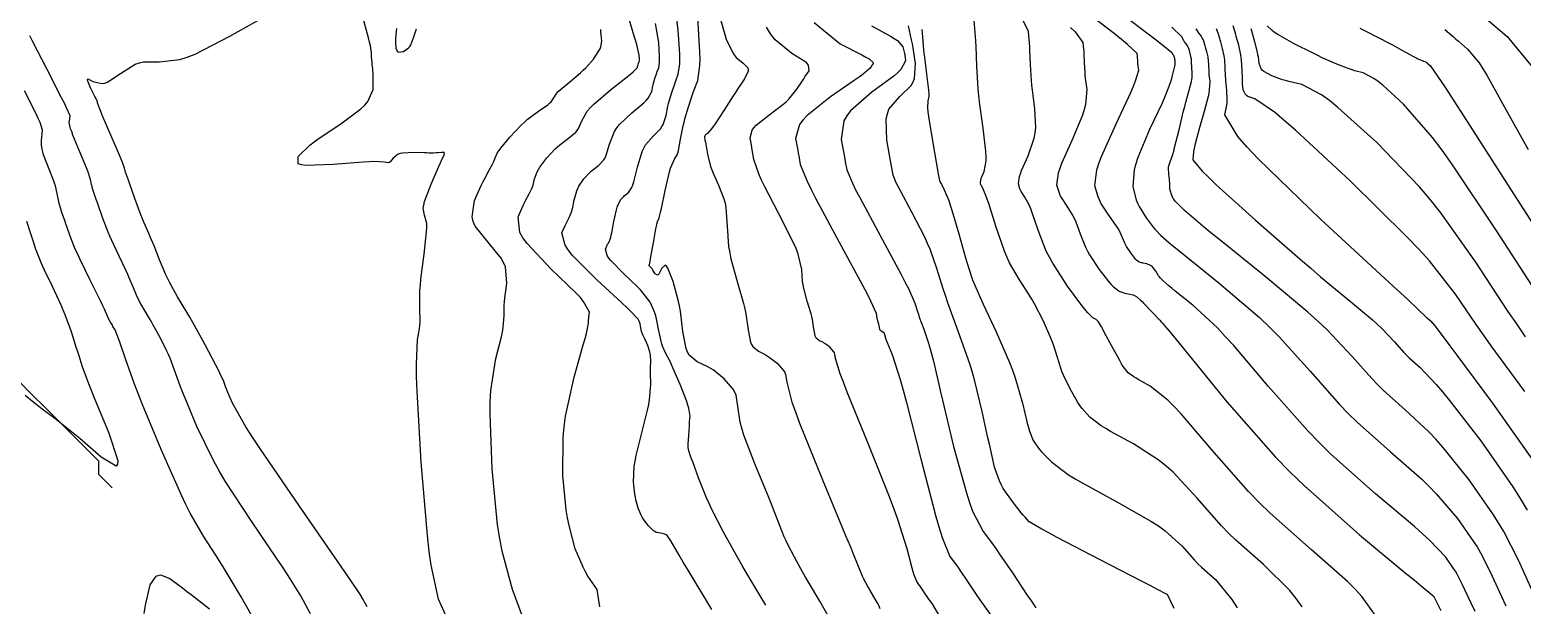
# Model space of a CAD drawing. Header units: metres. Extents: x 837117 to 838479, y 1189012 to 1191015.
# Drawn here: x 837574.9 to 837686.6, y 1190539.2 to 1190582.2 of the extents above; entities that cross this region are included whole.
import ezdxf

# ---------------------------------------------------------------- set-up
doc = ezdxf.new("R2010")
doc.units = ezdxf.units.M
doc.header["$LTSCALE"] = 0.3
for name, color, linetype in [('COTAS 10', 1, 'Continuous'), ('COTAS INT', 252, 'Continuous'), ('DRENAJE', 5, 'Continuous')]:
    doc.layers.add(name, color=color, linetype=linetype)

msp = doc.modelspace()

# ---------------------------------------------------------------- linework, layer by layer
at = {"layer": 'COTAS 10'}
for points in [[(837655.35, 1190584.38), (837658.47, 1190582), (837659.07, 1190581.54), (837659.55, 1190581.17), (837660.34, 1190580.52), (837660.38, 1190580.44), (837660.39, 1190580.42), (837660.4, 1190580.41), (837660.44, 1190580.36), (837660.47, 1190580.32), (837660.47, 1190580.31), (837660.48, 1190580.3), (837660.5, 1190580.25), (837660.51, 1190580.21), (837660.52, 1190580.19), (837660.52, 1190580.17), (837660.54, 1190580.11), (837660.56, 1190580.04), (837660.56, 1190580.02), (837660.56, 1190580), (837660.57, 1190579.92), (837660.57, 1190579.84), (837660.57, 1190579.81), (837660.57, 1190579.79), (837660.58, 1190579.7), (837660.58, 1190579.58), (837660.57, 1190579.54), (837660.56, 1190579.49), (837660.51, 1190579.29), (837660.43, 1190579.01), (837660.41, 1190578.91), (837660.38, 1190578.81), (837660.28, 1190578.37), (837659.96, 1190577.52), (837659.8, 1190577.16), (837659.62, 1190576.74), (837658.68, 1190574.76), (837657.8, 1190572.68), (837657.65, 1190572.19), (837657.53, 1190571.75), (837657.44, 1190570.48), (837657.69, 1190569.51), (837657.79, 1190569.25), (837657.91, 1190569.01), (837658.43, 1190568.16), (837658.96, 1190567.47), (837659.08, 1190567.32), (837659.19, 1190567.19), (837659.49, 1190566.86), (837660.31, 1190566.18), (837660.74, 1190565.83), (837661.26, 1190565.41), (837663.9, 1190563.29), (837666.9, 1190560.71), (837667.65, 1190560), (837668.37, 1190559.28), (837670.7, 1190556.7), (837672.9, 1190554.2), (837673.54, 1190553.54), (837674.2, 1190552.89), (837676.7, 1190550.68), (837679.04, 1190548.62), (837679.6, 1190548.08), (837680.12, 1190547.54), (837681.71, 1190545.69), (837682.9, 1190544), (837683.18, 1190543.56), (837683.43, 1190543.13), (837684.16, 1190541.71), (837685.01, 1190539.85), (837685.34, 1190539.16)], [(837602.36, 1190582.32), (837602.29, 1190581.6), (837602.29, 1190581.43), (837602.28, 1190581.28), (837602.3, 1190580.85), (837602.41, 1190580.61), (837602.47, 1190580.57), (837602.54, 1190580.55), (837602.88, 1190580.6), (837603.26, 1190580.86), (837603.35, 1190580.97), (837603.43, 1190581.1), (837603.66, 1190581.7), (837603.85, 1190582.28)], [(837611.79, 1190538.37), (837611.03, 1190540.38), (837610.26, 1190543.25), (837610.08, 1190544.19), (837609.92, 1190545.21), (837609.5, 1190549.41), (837609.35, 1190553.49), (837609.37, 1190554.42), (837609.42, 1190555.27), (837609.79, 1190557.66), (837610.21, 1190559.26), (837610.29, 1190559.63), (837610.34, 1190559.96), (837610.41, 1190560.86), (837610.42, 1190561.64), (837610.43, 1190561.89), (837610.46, 1190562.16), (837610.6, 1190563.28), (837610.5, 1190564.49), (837610.37, 1190564.83), (837610.19, 1190565.16), (837609.18, 1190566.36), (837608.23, 1190567.55), (837608.1, 1190567.89), (837608.02, 1190568.23), (837608.2, 1190569.47), (837608.69, 1190570.57), (837608.81, 1190570.83), (837608.93, 1190571.06), (837609.28, 1190571.72), (837609.54, 1190572.17), (837609.59, 1190572.28), (837609.63, 1190572.38), (837609.73, 1190572.66), (837609.92, 1190573.04), (837610.03, 1190573.2), (837610.16, 1190573.37), (837610.83, 1190574.2), (837611.67, 1190575.09), (837611.9, 1190575.3), (837612.13, 1190575.51), (837612.98, 1190576.13), (837613.67, 1190576.62), (837613.81, 1190576.73), (837613.92, 1190576.84), (837614.13, 1190577.14), (837614.34, 1190577.48), (837614.46, 1190577.6), (837614.6, 1190577.73), (837615.32, 1190578.33), (837616.12, 1190579), (837616.32, 1190579.19), (837616.51, 1190579.37), (837617.1, 1190580.03), (837617.5, 1190580.64), (837617.58, 1190580.79), (837617.64, 1190580.94), (837617.71, 1190581.38), (837617.66, 1190581.88), (837617.65, 1190582.05), (837617.63, 1190582.24)], [(837626.62, 1190582.92), (837627.02, 1190581.53), (837627.49, 1190580.55), (837627.62, 1190580.34), (837627.76, 1190580.16), (837628.28, 1190579.72), (837628.63, 1190579.38), (837628.66, 1190579.26), (837628.65, 1190579.13), (837628.39, 1190578.55), (837627.87, 1190577.79), (837627.71, 1190577.54), (837627.53, 1190577.28), (837626.83, 1190576.18), (837626.18, 1190575.19), (837626.04, 1190574.99), (837625.92, 1190574.82), (837625.61, 1190574.48), (837625.46, 1190574.36), (837625.44, 1190574.33), (837625.41, 1190574.3), (837625.39, 1190574.21), (837625.43, 1190573.96), (837625.46, 1190573.83), (837625.62, 1190572.92), (837625.85, 1190572), (837625.93, 1190571.75), (837626.03, 1190571.5), (837626.45, 1190570.6), (837626.85, 1190569.58), (837626.93, 1190569.26), (837626.99, 1190568.92), (837627.09, 1190567.55), (837627.2, 1190566.01), (837627.28, 1190565.56), (837627.36, 1190565.11), (837627.83, 1190563.4), (837628.31, 1190561.77), (837628.41, 1190561.37), (837628.49, 1190560.99), (837628.67, 1190559.78), (837628.84, 1190558.88), (837628.91, 1190558.7), (837629, 1190558.54), (837629.42, 1190558.19), (837629.94, 1190557.95), (837630.09, 1190557.86), (837630.24, 1190557.76), (837630.83, 1190557.3), (837631.3, 1190556.76), (837631.39, 1190556.6), (837631.46, 1190556.45), (837631.55, 1190555.87), (837631.93, 1190554.39), (837632.19, 1190553.67), (837632.51, 1190552.81), (837634.21, 1190548.59), (837635.94, 1190544.43), (837636.28, 1190543.61), (837636.56, 1190542.93), (837637.06, 1190541.71), (837637.18, 1190541.41), (837637.22, 1190541.33), (837637.26, 1190541.24), (837637.43, 1190540.91), (837637.63, 1190540.54), (837637.7, 1190540.43), (837637.77, 1190540.31), (837638.04, 1190539.84), (837638.29, 1190539.41), (837638.35, 1190539.31), (837638.4, 1190539.22), (837638.51, 1190538.97)], [(837641.66, 1190582.25), (837641.68, 1190582), (837641.72, 1190581.36), (837641.77, 1190580.71), (837641.8, 1190580.46), (837641.84, 1190580.17), (837642.01, 1190578.9), (837642.16, 1190577.7), (837642.17, 1190577.46), (837642.18, 1190577.26), (837642.11, 1190576.9), (837642.07, 1190576.38), (837642.1, 1190576.09), (837642.14, 1190575.73), (837642.44, 1190573.91), (837642.88, 1190571.45), (837642.97, 1190570.96), (837643.03, 1190570.82), (837643.06, 1190570.75), (837643.11, 1190570.67), (837643.33, 1190570.26), (837643.66, 1190569.45), (837643.77, 1190569.12), (837643.89, 1190568.74), (837644.41, 1190566.97), (837644.92, 1190565.18), (837645.04, 1190564.78), (837645.15, 1190564.44), (837645.45, 1190563.53), (837645.86, 1190562.57), (837646.04, 1190562.17), (837646.24, 1190561.72), (837647.21, 1190559.65), (837648.21, 1190557.36), (837648.43, 1190556.77), (837648.64, 1190556.2), (837649.18, 1190554.32), (837649.53, 1190552.82), (837649.62, 1190552.5), (837649.71, 1190552.22), (837649.97, 1190551.52), (837650.32, 1190551.01), (837650.46, 1190550.84), (837650.62, 1190550.66), (837651.36, 1190549.92), (837652.63, 1190548.96), (837653.12, 1190548.65), (837653.68, 1190548.32), (837656.23, 1190546.94), (837658.78, 1190545.5), (837659.34, 1190545.14), (837659.84, 1190544.78), (837661.12, 1190543.62), (837662.04, 1190542.58), (837662.3, 1190542.3), (837662.57, 1190542.04), (837663.61, 1190541.12), (837664.84, 1190539.64), (837665.24, 1190539.01)], [(837686.81, 1190559.28), (837686.15, 1190560.23), (837685.49, 1190561.19), (837683.09, 1190564.85), (837680.48, 1190568.53), (837679.7, 1190569.51), (837678.88, 1190570.47), (837675.69, 1190573.79), (837672.77, 1190576.41), (837672.13, 1190576.93), (837671.55, 1190577.35), (837670.07, 1190578.13), (837669.11, 1190578.35), (837668.86, 1190578.42), (837668.62, 1190578.49), (837667.82, 1190578.77), (837667.22, 1190579.09), (837667.11, 1190579.19), (837667.02, 1190579.29), (837666.87, 1190579.69), (837666.82, 1190580.19), (837666.79, 1190580.36), (837666.75, 1190580.54), (837666.56, 1190581.31), (837666.33, 1190582.11), (837666.28, 1190582.3)], [(837574.69, 1190567.91), (837574.95, 1190567.06), (837575.22, 1190566.25), (837575.28, 1190566.06), (837575.34, 1190565.89), (837575.52, 1190565.39), (837575.77, 1190564.78), (837575.88, 1190564.54), (837576.01, 1190564.27), (837576.6, 1190563.05), (837577.25, 1190561.67), (837577.41, 1190561.29), (837577.55, 1190560.93), (837578.01, 1190559.67), (837578.38, 1190558.53), (837578.47, 1190558.24), (837578.56, 1190557.96), (837578.85, 1190557.05), (837579.32, 1190555.79), (837579.52, 1190555.29), (837579.74, 1190554.72), (837580.82, 1190552.14), (837581.51, 1190550.02), (837581.49, 1190549.75), (837581.39, 1190549.61), (837580.26, 1190550.27), (837578.68, 1190551.66), (837578.3, 1190551.98), (837577.93, 1190552.28), (837576.8, 1190553.17), (837575.85, 1190553.87), (837575.61, 1190554.05), (837575.37, 1190554.24), (837574.58, 1190554.89)]]:
    msp.add_lwpolyline(points, dxfattribs=at)
at = {"layer": 'COTAS INT'}
for points in [[(837617.57, 1190539.08), (837617.36, 1190540.38), (837616.66, 1190541.39), (837616.48, 1190541.71), (837616.31, 1190542.04), (837615.73, 1190543.42), (837615.26, 1190545.16), (837615.15, 1190545.74), (837615.05, 1190546.35), (837614.8, 1190548.91), (837614.81, 1190551.75), (837614.89, 1190552.54), (837614.99, 1190553.34), (837615.65, 1190556.25), (837616.33, 1190558.66), (837616.46, 1190559.14), (837616.57, 1190559.53), (837616.72, 1190560.29), (837616.72, 1190560.56), (837616.73, 1190560.65), (837616.74, 1190560.74), (837616.78, 1190561.12), (837616.38, 1190561.87), (837616.11, 1190562.2), (837615.76, 1190562.57), (837613.91, 1190564.35), (837612.12, 1190566.24), (837611.81, 1190566.68), (837611.59, 1190567.08), (837611.46, 1190568.25), (837611.84, 1190569.09), (837611.93, 1190569.28), (837612.01, 1190569.46), (837612.28, 1190569.95), (837612.48, 1190570.36), (837612.53, 1190570.48), (837612.57, 1190570.6), (837612.69, 1190571.07), (837612.88, 1190571.61), (837612.97, 1190571.78), (837613.08, 1190571.96), (837613.6, 1190572.64), (837614.23, 1190573.32), (837614.41, 1190573.48), (837614.58, 1190573.63), (837615.22, 1190574.11), (837615.77, 1190574.56), (837615.88, 1190574.7), (837615.98, 1190574.84), (837616.21, 1190575.41), (837616.62, 1190576.14), (837616.83, 1190576.38), (837617.08, 1190576.64), (837618.36, 1190577.72), (837619.62, 1190578.71), (837619.86, 1190578.9), (837620.05, 1190579.07), (837620.37, 1190579.39), (837620.39, 1190579.49), (837620.4, 1190579.51), (837620.41, 1190579.54), (837620.43, 1190579.64), (837620.46, 1190579.72), (837620.47, 1190579.75), (837620.48, 1190579.77), (837620.51, 1190579.84), (837620.52, 1190579.95), (837620.52, 1190580.06), (837620.5, 1190580.32), (837620.32, 1190581.12), (837620.21, 1190581.52), (837620.07, 1190581.99), (837619.38, 1190584.3)], [(837629.97, 1190539.2), (837628.56, 1190541.58), (837628.21, 1190542.18), (837627.88, 1190542.76), (837626.82, 1190544.67), (837625.95, 1190546.36), (837625.74, 1190546.8), (837625.55, 1190547.24), (837624.94, 1190548.74), (837624.51, 1190549.92), (837624.43, 1190550.16), (837624.35, 1190550.35), (837624.21, 1190550.74), (837624.18, 1190550.99), (837624.18, 1190551.1), (837624.18, 1190551.24), (837624.21, 1190551.89), (837624.26, 1190552.59), (837624.27, 1190552.76), (837624.28, 1190552.91), (837624.32, 1190553.35), (837624.22, 1190553.93), (837624.15, 1190554.17), (837624.06, 1190554.44), (837623.57, 1190555.7), (837623.03, 1190556.96), (837622.9, 1190557.24), (837622.79, 1190557.48), (837622.48, 1190558.07), (837622.25, 1190558.57), (837622.19, 1190558.75), (837622.14, 1190558.95), (837621.96, 1190559.83), (837621.77, 1190560.75), (837621.7, 1190560.98), (837621.63, 1190561.19), (837621.32, 1190561.86), (837620.81, 1190562.54), (837620.61, 1190562.77), (837620.38, 1190563.01), (837619.34, 1190564), (837618.4, 1190564.95), (837618.24, 1190565.16), (837618.11, 1190565.34), (837617.99, 1190565.83), (837618.12, 1190566.12), (837618.15, 1190566.19), (837618.18, 1190566.25), (837618.28, 1190566.42), (837618.38, 1190566.73), (837618.41, 1190566.88), (837618.45, 1190567.05), (837618.61, 1190567.89), (837618.8, 1190568.76), (837618.86, 1190568.95), (837618.91, 1190569.11), (837619.13, 1190569.53), (837619.36, 1190569.77), (837619.42, 1190569.83), (837619.49, 1190569.89), (837619.72, 1190570.06), (837619.96, 1190570.44), (837620.03, 1190570.62), (837620.1, 1190570.85), (837620.38, 1190571.95), (837620.73, 1190573.11), (837620.85, 1190573.38), (837620.98, 1190573.62), (837621.56, 1190574.28), (837622.1, 1190574.82), (837622.21, 1190574.98), (837622.31, 1190575.15), (837622.53, 1190575.82), (837622.66, 1190576.52), (837622.7, 1190576.71), (837622.75, 1190576.89), (837622.94, 1190577.53), (837623.14, 1190578.11), (837623.19, 1190578.26), (837623.25, 1190578.41), (837623.43, 1190578.9), (837623.54, 1190579.68), (837623.55, 1190580.01), (837623.54, 1190580.4), (837623.43, 1190582.19), (837623.17, 1190584.26)], [(837683.04, 1190538.73), (837682.71, 1190539.4), (837682.05, 1190540.84), (837681.68, 1190541.54), (837681.56, 1190541.75), (837681.42, 1190541.96), (837680.84, 1190542.8), (837679.63, 1190544.06), (837679.1, 1190544.54), (837678.49, 1190545.08), (837675.58, 1190547.54), (837672.24, 1190550.5), (837671.37, 1190551.36), (837670.51, 1190552.24), (837667.56, 1190555.58), (837664.98, 1190558.61), (837664.35, 1190559.3), (837663.76, 1190559.93), (837661.93, 1190561.63), (837660.61, 1190562.69), (837660.35, 1190562.9), (837660.12, 1190563.09), (837659.67, 1190563.47), (837659.47, 1190563.68), (837659.42, 1190563.76), (837659.36, 1190563.83), (837659.14, 1190564.18), (837658.9, 1190564.5), (837658.83, 1190564.56), (837658.75, 1190564.61), (837658.47, 1190564.73), (837658.21, 1190564.77), (837658.15, 1190564.79), (837658.09, 1190564.8), (837657.9, 1190564.86), (837657.71, 1190565), (837657.64, 1190565.07), (837657.57, 1190565.15), (837657.27, 1190565.55), (837656.96, 1190566.01), (837656.9, 1190566.13), (837656.84, 1190566.26), (837656.67, 1190566.68), (837656.43, 1190567.19), (837656.33, 1190567.36), (837656.21, 1190567.55), (837655.63, 1190568.37), (837655.05, 1190569.26), (837654.93, 1190569.5), (837654.83, 1190569.74), (837654.59, 1190570.55), (837654.75, 1190571.75), (837654.9, 1190572.22), (837655.1, 1190572.75), (837656.18, 1190575.19), (837657.27, 1190577.53), (837657.48, 1190578), (837657.64, 1190578.4), (837657.87, 1190579.21), (837657.83, 1190579.51), (837657.82, 1190579.58), (837657.81, 1190579.66), (837657.8, 1190579.92), (837657.79, 1190580.15), (837657.78, 1190580.21), (837657.78, 1190580.27), (837657.76, 1190580.45), (837657.04, 1190581.12), (837656.59, 1190581.49), (837656.03, 1190581.93), (837653.12, 1190584.17)], [(837600.17, 1190539.08), (837600.04, 1190539.3), (837599.8, 1190539.72), (837599.74, 1190539.84), (837599.73, 1190539.87), (837599.72, 1190539.9), (837599.67, 1190539.99), (837598.93, 1190541.06), (837598.49, 1190541.7), (837597.94, 1190542.49), (837595.09, 1190546.6), (837592.18, 1190550.88), (837591.59, 1190551.77), (837591.09, 1190552.54), (837590.08, 1190554.3), (837589.74, 1190555.12), (837589.67, 1190555.3), (837589.6, 1190555.47), (837589.43, 1190555.93), (837589.15, 1190556.55), (837589.02, 1190556.83), (837588.85, 1190557.15), (837588.04, 1190558.68), (837587.12, 1190560.33), (837586.89, 1190560.74), (837586.68, 1190561.11), (837585.98, 1190562.27), (837585.39, 1190563.3), (837585.24, 1190563.6), (837585.1, 1190563.9), (837584.63, 1190565.02), (837584.23, 1190566.06), (837584.13, 1190566.3), (837584.04, 1190566.52), (837583.75, 1190567.16), (837583.45, 1190567.85), (837583.35, 1190568.1), (837583.24, 1190568.38), (837582.79, 1190569.6), (837582.38, 1190570.76), (837582.3, 1190570.99), (837582.23, 1190571.18), (837582.09, 1190571.57), (837582.05, 1190571.7), (837582.04, 1190571.74), (837582.04, 1190571.77), (837582.02, 1190571.87), (837581.85, 1190572.31), (837581.75, 1190572.55), (837581.63, 1190572.85), (837580.99, 1190574.34), (837580.35, 1190575.83), (837580.23, 1190576.11), (837580.13, 1190576.35), (837579.98, 1190576.75), (837579.98, 1190576.79), (837579.98, 1190576.81), (837579.99, 1190576.84), (837579.91, 1190577.01), (837579.86, 1190577.12), (837579.8, 1190577.24), (837579.47, 1190577.89), (837579.24, 1190578.45), (837579.25, 1190578.51), (837579.29, 1190578.55), (837579.65, 1190578.36), (837580.31, 1190578.2), (837580.53, 1190578.24), (837580.76, 1190578.33), (837581.72, 1190578.96), (837582.81, 1190579.64), (837583.12, 1190579.75), (837583.44, 1190579.82), (837584.61, 1190579.83), (837586.14, 1190580), (837586.69, 1190580.18), (837587.29, 1190580.41), (837589.89, 1190581.74), (837592.38, 1190583.15)], [(837606.17, 1190538.17), (837605.5, 1190539.65), (837604.95, 1190542.19), (837604.8, 1190543.23), (837604.67, 1190544.41), (837604.2, 1190549.9), (837603.9, 1190555.22), (837603.86, 1190556.3), (837603.84, 1190557.21), (837603.93, 1190559.06), (837604.08, 1190559.87), (837604.11, 1190560.12), (837604.12, 1190560.38), (837604.11, 1190561.42), (837604.11, 1190562.72), (837604.14, 1190563.14), (837604.18, 1190563.59), (837604.42, 1190565.44), (837604.61, 1190567.12), (837604.62, 1190567.46), (837604.62, 1190567.75), (837604.45, 1190568.36), (837604.35, 1190568.88), (837604.39, 1190569.11), (837604.45, 1190569.38), (837604.94, 1190570.68), (837605.5, 1190571.96), (837605.61, 1190572.22), (837605.71, 1190572.44), (837605.92, 1190572.88), (837605.95, 1190573.01), (837605.93, 1190573.03), (837605.91, 1190573.04), (837605.72, 1190573.05), (837605.47, 1190573.03), (837605.4, 1190573.02), (837605.34, 1190573.02), (837605.12, 1190573.01), (837604.77, 1190573.01), (837604.61, 1190573.02), (837604.44, 1190573.02), (837603.62, 1190573.05), (837602.8, 1190573.01), (837602.62, 1190572.97), (837602.47, 1190572.92), (837602.11, 1190572.62), (837601.88, 1190572.35), (837601.81, 1190572.31), (837601.74, 1190572.28), (837601.46, 1190572.32), (837600.7, 1190572.37), (837600.32, 1190572.36), (837599.87, 1190572.33), (837597.63, 1190572.14), (837595.58, 1190572.07), (837595.24, 1190572.12), (837595, 1190572.2), (837594.99, 1190572.76), (837595.87, 1190573.6), (837596.2, 1190573.85), (837596.56, 1190574.13), (837598.19, 1190575.2), (837599.7, 1190576.3), (837599.99, 1190576.58), (837600.22, 1190576.85), (837600.6, 1190577.76), (837600.6, 1190578.51), (837600.6, 1190578.69), (837600.6, 1190578.85), (837600.58, 1190579.3), (837600.54, 1190579.63), (837600.54, 1190579.71), (837600.53, 1190579.78), (837600.5, 1190580.01), (837600.48, 1190580.21), (837600.48, 1190580.26), (837600.48, 1190580.31), (837600.49, 1190580.49), (837600.4, 1190581.01), (837600.33, 1190581.29), (837600.25, 1190581.61), (837599.8, 1190583.26)], [(837634.78, 1190538.2), (837634.01, 1190539.52), (837633.16, 1190540.94), (837632.96, 1190541.3), (837632.76, 1190541.65), (837632.12, 1190542.79), (837631.61, 1190543.8), (837631.48, 1190544.07), (837631.36, 1190544.33), (837631, 1190545.22), (837630.54, 1190546.43), (837630.36, 1190546.88), (837630.15, 1190547.39), (837629.21, 1190549.66), (837628.34, 1190551.93), (837628.19, 1190552.44), (837628.06, 1190552.89), (837627.89, 1190554.08), (837627.77, 1190554.91), (837627.67, 1190555.13), (837627.55, 1190555.35), (837626.87, 1190556.13), (837626.03, 1190556.79), (837625.81, 1190556.93), (837625.59, 1190557.06), (837624.85, 1190557.41), (837624.25, 1190557.91), (837624.13, 1190558.13), (837624.02, 1190558.4), (837623.78, 1190559.68), (837623.59, 1190561.19), (837623.52, 1190561.59), (837623.43, 1190562), (837623.04, 1190563.41), (837622.64, 1190564.4), (837622.54, 1190564.54), (837622.45, 1190564.62), (837622.19, 1190564.4), (837621.98, 1190563.96), (837621.93, 1190563.91), (837621.88, 1190563.88), (837621.7, 1190563.99), (837621.54, 1190564.24), (837621.5, 1190564.29), (837621.47, 1190564.34), (837621.36, 1190564.47), (837621.28, 1190564.54), (837621.27, 1190564.56), (837621.26, 1190564.57), (837621.25, 1190564.61), (837621.26, 1190564.64), (837621.27, 1190564.64), (837621.27, 1190564.65), (837621.28, 1190564.66), (837621.33, 1190564.92), (837621.35, 1190565.08), (837621.39, 1190565.27), (837621.57, 1190566.3), (837621.76, 1190567.33), (837621.8, 1190567.53), (837621.83, 1190567.7), (837621.9, 1190567.97), (837621.92, 1190568), (837621.93, 1190568.01), (837621.94, 1190568.01), (837621.97, 1190568.03), (837622.06, 1190568.38), (837622.11, 1190568.59), (837622.17, 1190568.85), (837622.46, 1190570.21), (837622.78, 1190571.6), (837622.86, 1190571.88), (837622.94, 1190572.11), (837623.16, 1190572.55), (837623.34, 1190572.87), (837623.39, 1190573.02), (837623.44, 1190573.19), (837623.61, 1190574.04), (837623.8, 1190575.04), (837623.86, 1190575.3), (837623.92, 1190575.56), (837624.19, 1190576.47), (837624.48, 1190577.31), (837624.55, 1190577.52), (837624.63, 1190577.73), (837624.89, 1190578.43), (837625.05, 1190579.54), (837625.06, 1190580.02), (837625.05, 1190580.56), (837624.89, 1190583.13)], [(837675.71, 1190538.27), (837674.56, 1190539.87), (837674.06, 1190540.41), (837673.49, 1190540.98), (837670.79, 1190543.35), (837667.7, 1190546.09), (837666.88, 1190546.89), (837666.09, 1190547.71), (837663.35, 1190550.82), (837661.05, 1190553.51), (837660.52, 1190554.07), (837660.04, 1190554.54), (837658.72, 1190555.59), (837657.87, 1190556.05), (837657.68, 1190556.17), (837657.51, 1190556.27), (837657.08, 1190556.59), (837656.72, 1190557.06), (837656.59, 1190557.26), (837656.45, 1190557.49), (837655.86, 1190558.57), (837655.3, 1190559.62), (837655.19, 1190559.83), (837655.09, 1190560.01), (837654.87, 1190560.38), (837654.74, 1190560.52), (837654.69, 1190560.56), (837654.65, 1190560.59), (837654.45, 1190560.68), (837654.03, 1190561.1), (837653.84, 1190561.33), (837653.62, 1190561.61), (837652.55, 1190563.05), (837651.44, 1190564.77), (837651.19, 1190565.23), (837650.96, 1190565.68), (837650.34, 1190567.25), (837649.91, 1190568.55), (837649.8, 1190568.83), (837649.7, 1190569.08), (837649.36, 1190569.71), (837649.09, 1190570.12), (837649.04, 1190570.23), (837648.99, 1190570.33), (837648.88, 1190570.71), (837648.96, 1190571.25), (837649.02, 1190571.46), (837649.11, 1190571.7), (837649.6, 1190572.81), (837650.06, 1190574.13), (837650.13, 1190574.51), (837650.17, 1190574.89), (837650.1, 1190576.31), (837649.92, 1190577.71), (837649.88, 1190578.07), (837649.84, 1190578.43), (837649.78, 1190579.63), (837649.74, 1190580.7), (837649.73, 1190580.98), (837649.71, 1190581.24), (837649.62, 1190582.09), (837649.18, 1190583.01)], [(837683.9, 1190583.01), (837685.42, 1190581.71), (837687.29, 1190579.45)], [(837625.93, 1190538.88), (837624.17, 1190541.82), (837623.81, 1190542.43), (837623.5, 1190542.94), (837622.88, 1190544.02), (837622.6, 1190544.41), (837622.52, 1190544.47), (837622.43, 1190544.53), (837622.12, 1190544.59), (837621.77, 1190544.65), (837621.67, 1190544.71), (837621.57, 1190544.78), (837621.18, 1190545.16), (837620.82, 1190545.65), (837620.74, 1190545.79), (837620.66, 1190545.93), (837620.42, 1190546.45), (837620.26, 1190547.08), (837620.22, 1190547.28), (837620.18, 1190547.5), (837620.09, 1190548.42), (837620.14, 1190549.59), (837620.2, 1190549.98), (837620.28, 1190550.39), (837620.71, 1190552.1), (837621.14, 1190553.8), (837621.22, 1190554.2), (837621.28, 1190554.58), (837621.37, 1190555.7), (837621.35, 1190556.55), (837621.35, 1190556.74), (837621.35, 1190556.93), (837621.37, 1190557.45), (837621.36, 1190557.89), (837621.34, 1190558.01), (837621.31, 1190558.14), (837621.16, 1190558.61), (837620.98, 1190559.01), (837620.94, 1190559.1), (837620.91, 1190559.18), (837620.8, 1190559.37), (837620.73, 1190559.54), (837620.71, 1190559.59), (837620.69, 1190559.66), (837620.64, 1190559.95), (837620.57, 1190560.24), (837620.55, 1190560.32), (837620.53, 1190560.39), (837620.43, 1190560.6), (837619.89, 1190561.17), (837619.58, 1190561.46), (837619.21, 1190561.8), (837617.33, 1190563.53), (837615.52, 1190565.35), (837615.2, 1190565.76), (837614.96, 1190566.11), (837614.73, 1190567.04), (837614.98, 1190567.6), (837615.04, 1190567.73), (837615.1, 1190567.85), (837615.28, 1190568.19), (837615.43, 1190568.54), (837615.47, 1190568.68), (837615.51, 1190568.83), (837615.65, 1190569.48), (837615.84, 1190570.19), (837615.91, 1190570.36), (837616, 1190570.53), (837616.37, 1190571.09), (837616.8, 1190571.54), (837616.92, 1190571.66), (837617.04, 1190571.76), (837617.47, 1190572.08), (837617.86, 1190572.5), (837617.96, 1190572.66), (837618.04, 1190572.84), (837618.29, 1190573.68), (837618.67, 1190574.62), (837618.84, 1190574.88), (837619.03, 1190575.13), (837619.96, 1190576), (837620.86, 1190576.76), (837621.04, 1190576.94), (837621.18, 1190577.11), (837621.45, 1190577.6), (837621.53, 1190578), (837621.55, 1190578.11), (837621.58, 1190578.22), (837621.69, 1190578.58), (837621.8, 1190578.92), (837621.83, 1190579), (837621.86, 1190579.09), (837621.97, 1190579.37), (837622.03, 1190579.82), (837622.03, 1190580.01), (837622.03, 1190580.23), (837621.97, 1190581.26), (837621.74, 1190582.69)], [(837643.16, 1190538.07), (837642.46, 1190539.26), (837642.12, 1190539.74), (837642.04, 1190539.86), (837641.96, 1190539.98), (837641.72, 1190540.33), (837641.53, 1190540.62), (837641.48, 1190540.69), (837641.43, 1190540.76), (837641.28, 1190540.97), (837641.07, 1190541.45), (837641, 1190541.7), (837640.92, 1190541.98), (837640.54, 1190543.42), (837639.83, 1190545.7), (837639.53, 1190546.52), (837639.19, 1190547.44), (837637.58, 1190551.43), (837636.07, 1190555.14), (837635.78, 1190555.88), (837635.55, 1190556.5), (837635.2, 1190557.65), (837635.15, 1190557.98), (837635.11, 1190558.07), (837635.06, 1190558.16), (837634.79, 1190558.47), (837634.46, 1190558.73), (837634.37, 1190558.78), (837634.29, 1190558.84), (837633.99, 1190558.97), (837633.75, 1190559.17), (837633.7, 1190559.26), (837633.66, 1190559.36), (837633.57, 1190559.87), (837633.46, 1190560.56), (837633.41, 1190560.78), (837633.36, 1190561), (837633.08, 1190561.93), (837632.82, 1190562.9), (837632.77, 1190563.16), (837632.73, 1190563.41), (837632.67, 1190564.29), (837632.4, 1190565.44), (837632.24, 1190565.87), (837632.03, 1190566.35), (837630.96, 1190568.47), (837629.86, 1190570.57), (837629.64, 1190571.03), (837629.46, 1190571.45), (837629.09, 1190572.53), (837628.96, 1190573.24), (837628.93, 1190573.41), (837628.9, 1190573.59), (837628.8, 1190574.15), (837628.96, 1190574.72), (837629.09, 1190574.9), (837629.26, 1190575.09), (837630.21, 1190575.84), (837631.26, 1190576.63), (837631.5, 1190576.84), (837631.71, 1190577.04), (837632.31, 1190577.77), (837632.72, 1190578.41), (837632.82, 1190578.56), (837632.91, 1190578.71), (837633.22, 1190579.15), (837633.18, 1190579.58), (837633.06, 1190579.72), (837632.9, 1190579.86), (837631.92, 1190580.44), (837630.67, 1190581.48), (837630.34, 1190581.92), (837630.02, 1190582.41)], [(837633.6, 1190582.77), (837635.55, 1190581.16), (837637.17, 1190580.34), (837637.47, 1190580.18), (837637.71, 1190580.04), (837638.04, 1190579.76), (837637.96, 1190579.63), (837637.93, 1190579.59), (837637.9, 1190579.54), (837637.78, 1190579.36), (837637.25, 1190578.9), (837636.96, 1190578.69), (837636.6, 1190578.43), (837634.81, 1190577.2), (837633.07, 1190575.82), (837632.75, 1190575.47), (837632.5, 1190575.14), (837632.21, 1190574.09), (837632.37, 1190573.21), (837632.4, 1190572.99), (837632.44, 1190572.79), (837632.56, 1190572.14), (837633.07, 1190570.9), (837633.35, 1190570.32), (837633.7, 1190569.64), (837635.47, 1190566.34), (837637.21, 1190563.12), (837637.55, 1190562.49), (837637.82, 1190561.97), (837638.24, 1190561.03), (837638.26, 1190560.82), (837638.27, 1190560.76), (837638.28, 1190560.7), (837638.34, 1190560.46), (837638.41, 1190560.24), (837638.42, 1190560.19), (837638.43, 1190560.13), (837638.46, 1190559.97), (837638.48, 1190559.85), (837638.49, 1190559.82), (837638.5, 1190559.8), (837638.56, 1190559.75), (837638.63, 1190559.72), (837638.65, 1190559.71), (837638.67, 1190559.7), (837638.75, 1190559.63), (837638.82, 1190559.56), (837638.83, 1190559.54), (837638.84, 1190559.52), (837638.85, 1190559.44), (837638.93, 1190559.16), (837638.99, 1190559.01), (837639.06, 1190558.84), (837639.42, 1190557.95), (837640.03, 1190556.07), (837640.25, 1190555.28), (837640.5, 1190554.36), (837641.6, 1190550.04), (837642.69, 1190545.84), (837642.94, 1190544.99), (837643.16, 1190544.28), (837643.75, 1190542.84), (837644.22, 1190542.23), (837644.36, 1190542.03), (837644.5, 1190541.82), (837645.07, 1190540.97), (837645.77, 1190539.93), (837646, 1190539.6), (837646.24, 1190539.25), (837647.25, 1190537.83)], [(837637.88, 1190582.52), (837639.31, 1190581.75), (837639.59, 1190581.57), (837639.82, 1190581.41), (837640.24, 1190580.94), (837640.33, 1190580.55), (837640.35, 1190580.44), (837640.37, 1190580.32), (837640.44, 1190579.89), (837640.09, 1190579.26), (837639.85, 1190579.02), (837639.55, 1190578.75), (837637.91, 1190577.55), (837636.32, 1190576.17), (837636.03, 1190575.79), (837635.82, 1190575.41), (837635.62, 1190574.03), (837635.83, 1190572.84), (837635.88, 1190572.57), (837635.92, 1190572.34), (837636.03, 1190571.75), (837636.46, 1190570.75), (837636.7, 1190570.26), (837637, 1190569.68), (837638.53, 1190566.84), (837640.07, 1190563.98), (837640.38, 1190563.38), (837640.64, 1190562.88), (837641.13, 1190561.78), (837641.32, 1190561.16), (837641.39, 1190560.96), (837641.46, 1190560.74), (837641.79, 1190559.85), (837642.13, 1190558.88), (837642.21, 1190558.62), (837642.28, 1190558.36), (837642.51, 1190557.44), (837642.86, 1190555.92), (837643.01, 1190555.27), (837643.19, 1190554.53), (837644.03, 1190551.08), (837644.98, 1190547.62), (837645.22, 1190546.88), (837645.45, 1190546.24), (837646.23, 1190544.72), (837647, 1190543.7), (837647.23, 1190543.37), (837647.47, 1190543.03), (837648.42, 1190541.62), (837649.51, 1190539.99), (837649.84, 1190539.51), (837650.18, 1190539.01)], [(837660.52, 1190538.97), (837660.02, 1190540.01), (837660.01, 1190540.01), (837660.01, 1190540.01), (837660.01, 1190540.01), (837660.01, 1190540.02), (837659.23, 1190540.42), (837658.74, 1190540.67), (837658.14, 1190540.98), (837654.98, 1190542.61), (837651.77, 1190544.27), (837651.14, 1190544.61), (837650.62, 1190544.89), (837649.69, 1190545.44), (837649.37, 1190545.79), (837649.24, 1190545.94), (837649.09, 1190546.12), (837648.42, 1190546.95), (837647.74, 1190547.94), (837647.59, 1190548.22), (837647.45, 1190548.5), (837647.09, 1190549.53), (837646.8, 1190550.81), (837646.7, 1190551.24), (837646.59, 1190551.71), (837646.17, 1190553.7), (837645.61, 1190555.96), (837645.43, 1190556.6), (837645.23, 1190557.25), (837644.4, 1190559.62), (837643.59, 1190561.82), (837643.41, 1190562.35), (837643.24, 1190562.85), (837642.77, 1190564.38), (837642.27, 1190565.81), (837642.08, 1190566.25), (837641.87, 1190566.72), (837640.93, 1190568.55), (837640.05, 1190570.18), (837639.88, 1190570.5), (837639.74, 1190570.78), (837639.5, 1190571.35), (837639.4, 1190571.9), (837639.3, 1190572.46), (837639.03, 1190573.97), (837638.98, 1190575.57), (837639.07, 1190575.94), (837639.19, 1190576.28), (837640.01, 1190577.23), (837640.85, 1190578.05), (837641, 1190578.32), (837641.11, 1190578.59), (837641.18, 1190579.7), (837640.99, 1190580.86), (837640.94, 1190581.17), (837640.88, 1190581.47), (837640.64, 1190582.52)], [(837670.11, 1190539.08), (837669.65, 1190539.71), (837669.17, 1190540.31), (837667.2, 1190542.24), (837665.14, 1190544.06), (837664.59, 1190544.6), (837664.06, 1190545.14), (837662.24, 1190547.22), (837660.44, 1190549.15), (837659.93, 1190549.6), (837659.41, 1190550.02), (837657.48, 1190551.26), (837655.77, 1190552.19), (837655.4, 1190552.41), (837655.07, 1190552.62), (837654.22, 1190553.26), (837653.64, 1190553.91), (837653.48, 1190554.13), (837653.32, 1190554.37), (837652.74, 1190555.37), (837652.24, 1190556.41), (837652.13, 1190556.67), (837652.04, 1190556.92), (837651.79, 1190557.73), (837651.53, 1190558.6), (837651.42, 1190558.88), (837651.3, 1190559.18), (837650.75, 1190560.43), (837650.08, 1190561.74), (837649.88, 1190562.08), (837649.69, 1190562.41), (837648.95, 1190563.53), (837648.21, 1190564.79), (837648.02, 1190565.21), (837647.83, 1190565.66), (837647.18, 1190567.53), (837646.65, 1190569.23), (837646.54, 1190569.56), (837646.44, 1190569.84), (837646.22, 1190570.38), (837646.11, 1190570.55), (837646.09, 1190570.59), (837646.07, 1190570.63), (837646.03, 1190570.78), (837646.06, 1190571), (837646.08, 1190571.08), (837646.12, 1190571.18), (837646.32, 1190571.62), (837646.45, 1190572.43), (837646.45, 1190572.76), (837646.43, 1190573.14), (837646.23, 1190574.87), (837645.96, 1190576.81), (837645.91, 1190577.32), (837645.86, 1190577.81), (837645.77, 1190579.49), (837645.72, 1190580.98), (837645.7, 1190581.36), (837645.67, 1190581.72), (837645.56, 1190582.92)], [(837652.76, 1190582.4), (837653.11, 1190582.07), (837653.69, 1190581.27), (837653.74, 1190580.75), (837653.76, 1190580.59), (837653.77, 1190580.43), (837653.79, 1190579.78), (837653.83, 1190579.04), (837653.85, 1190578.83), (837653.87, 1190578.61), (837653.99, 1190577.76), (837653.9, 1190576.64), (837653.8, 1190576.25), (837653.67, 1190575.83), (837652.89, 1190574), (837652.1, 1190572.23), (837651.96, 1190571.84), (837651.85, 1190571.5), (837651.73, 1190570.63), (837651.91, 1190570.03), (837651.98, 1190569.86), (837652.07, 1190569.69), (837652.49, 1190569.04), (837652.95, 1190568.32), (837653.07, 1190568.1), (837653.17, 1190567.87), (837653.5, 1190566.96), (837653.9, 1190565.97), (837654.04, 1190565.68), (837654.2, 1190565.39), (837654.91, 1190564.3), (837655.63, 1190563.37), (837655.8, 1190563.18), (837655.96, 1190563.02), (837656.41, 1190562.68), (837656.76, 1190562.56), (837656.84, 1190562.53), (837656.93, 1190562.51), (837657.21, 1190562.45), (837657.44, 1190562.4), (837657.5, 1190562.38), (837657.56, 1190562.35), (837657.74, 1190562.25), (837658.01, 1190562.01), (837658.13, 1190561.9), (837658.26, 1190561.77), (837658.86, 1190561.13), (837659.45, 1190560.51), (837659.56, 1190560.39), (837659.65, 1190560.28), (837659.83, 1190560.09), (837659.86, 1190560.05), (837659.87, 1190560.04), (837659.88, 1190560.04), (837659.89, 1190560.02), (837659.9, 1190560), (837659.91, 1190559.99), (837659.92, 1190559.97), (837659.93, 1190559.95), (837659.93, 1190559.95), (837659.94, 1190559.94), (837659.94, 1190559.93), (837659.95, 1190559.93), (837659.95, 1190559.93), (837659.96, 1190559.92), (837659.97, 1190559.91), (837660.68, 1190559.06), (837661.11, 1190558.53), (837661.65, 1190557.87), (837664.47, 1190554.42), (837668.11, 1190550.28), (837669.18, 1190549.19), (837670.26, 1190548.12), (837674.38, 1190544.47), (837677.81, 1190541.64), (837678.47, 1190541.1), (837679, 1190540.66), (837679.86, 1190539.94), (837679.88, 1190539.9), (837679.9, 1190539.88), (837679.94, 1190539.85), (837680.47, 1190538.81)], [(837687.31, 1190540.3), (837686.28, 1190542.58), (837685.18, 1190544.73), (837684.79, 1190545.37), (837684.37, 1190546.03), (837682.58, 1190548.59), (837680.62, 1190551.03), (837680.1, 1190551.62), (837679.58, 1190552.17), (837677.81, 1190553.82), (837676.16, 1190555.29), (837675.72, 1190555.72), (837675.3, 1190556.15), (837673.84, 1190557.81), (837671.97, 1190559.79), (837671.28, 1190560.43), (837670.52, 1190561.11), (837667.19, 1190563.9), (837663.96, 1190566.49), (837663.27, 1190567.05), (837662.67, 1190567.54), (837661.26, 1190568.73), (837660.6, 1190569.41), (837660.47, 1190569.59), (837660.37, 1190569.76), (837660.2, 1190570.31), (837660.19, 1190570.79), (837660.18, 1190570.92), (837660.17, 1190571.04), (837660.12, 1190571.46), (837660.1, 1190571.84), (837660.11, 1190571.94), (837660.12, 1190572.04), (837660.23, 1190572.36), (837660.42, 1190572.91), (837660.49, 1190573.15), (837660.56, 1190573.43), (837660.89, 1190574.75), (837661.23, 1190576.16), (837661.31, 1190576.49), (837661.39, 1190576.8), (837661.64, 1190577.7), (837661.81, 1190578.36), (837661.84, 1190578.51), (837661.87, 1190578.65), (837661.88, 1190579.04), (837661.85, 1190579.33), (837661.84, 1190579.41), (837661.84, 1190579.48), (837661.83, 1190579.74), (837661.81, 1190579.99), (837661.81, 1190580.05), (837661.8, 1190580.12), (837661.75, 1190580.35), (837661.69, 1190580.56), (837661.67, 1190580.61), (837661.66, 1190580.66), (837661.61, 1190580.82), (837661.55, 1190580.96), (837661.53, 1190581), (837661.51, 1190581.03), (837661.41, 1190581.16), (837661.3, 1190581.31), (837661.27, 1190581.36), (837661.23, 1190581.42), (837661.11, 1190581.68), (837660.34, 1190582.41)], [(837662.14, 1190582.3), (837662.19, 1190582.21), (837662.38, 1190581.95), (837662.55, 1190581.74), (837662.58, 1190581.68), (837662.62, 1190581.62), (837662.71, 1190581.39), (837662.8, 1190581.12), (837662.82, 1190581.04), (837662.85, 1190580.95), (837662.95, 1190580.59), (837663.04, 1190580.2), (837663.05, 1190580.09), (837663.07, 1190579.98), (837663.09, 1190579.56), (837663.11, 1190579.12), (837663.11, 1190579), (837663.12, 1190578.86), (837663.18, 1190578.37), (837663.15, 1190577.72), (837663.11, 1190577.48), (837663.06, 1190577.23), (837662.77, 1190576.11), (837662.44, 1190574.98), (837662.36, 1190574.71), (837662.3, 1190574.45), (837662.1, 1190573.69), (837661.98, 1190573.12), (837661.96, 1190572.99), (837661.94, 1190572.87), (837661.91, 1190572.51), (837662.63, 1190571.64), (837663.08, 1190571.2), (837663.65, 1190570.66), (837666.61, 1190567.99), (837669.94, 1190565.07), (837670.74, 1190564.39), (837671.48, 1190563.76), (837673.71, 1190561.91), (837675.35, 1190560.54), (837675.72, 1190560.21), (837676.06, 1190559.9), (837676.97, 1190558.92), (837677.69, 1190558.11), (837677.9, 1190557.9), (837678.11, 1190557.69), (837678.92, 1190556.97), (837680.13, 1190555.71), (837680.59, 1190555.16), (837681.11, 1190554.52), (837683.45, 1190551.49), (837685.85, 1190548.06), (837686.41, 1190547.18), (837686.92, 1190546.32)], [(837687.34, 1190550.07), (837684.37, 1190554.31), (837681.68, 1190557.91), (837681.16, 1190558.6), (837680.74, 1190559.16), (837680.05, 1190560.08), (837679.94, 1190560.21), (837679.88, 1190560.27), (837679.81, 1190560.34), (837679.46, 1190560.67), (837677.99, 1190562.05), (837677.2, 1190562.78), (837676.26, 1190563.65), (837671.48, 1190568.07), (837666.83, 1190572.55), (837665.96, 1190573.47), (837665.28, 1190574.24), (837664.31, 1190575.87), (837664.46, 1190576.59), (837664.49, 1190576.79), (837664.5, 1190576.99), (837664.47, 1190577.71), (837664.4, 1190578.4), (837664.39, 1190578.58), (837664.37, 1190578.76), (837664.35, 1190579.38), (837664.32, 1190579.97), (837664.3, 1190580.12), (837664.27, 1190580.28), (837664.15, 1190580.83), (837664.01, 1190581.33), (837663.97, 1190581.46), (837663.94, 1190581.58), (837663.82, 1190581.96), (837663.69, 1190582.28)], [(837686.76, 1190555.18), (837684.24, 1190558.59), (837683.66, 1190559.41), (837683.12, 1190560.18), (837681.57, 1190562.47), (837679.61, 1190564.94), (837678.82, 1190565.81), (837677.91, 1190566.77), (837673.69, 1190570.92), (837669.59, 1190574.72), (837668.75, 1190575.45), (837668.04, 1190576.05), (837666.56, 1190577.06), (837666.04, 1190577.24), (837665.93, 1190577.31), (837665.85, 1190577.38), (837665.68, 1190577.72), (837665.64, 1190578.19), (837665.64, 1190578.34), (837665.63, 1190578.51), (837665.61, 1190579.2), (837665.57, 1190579.96), (837665.54, 1190580.16), (837665.51, 1190580.36), (837665.35, 1190581.07), (837665.17, 1190581.72), (837665.13, 1190581.88), (837665.08, 1190582.03), (837664.93, 1190582.52)], [(837687.87, 1190562.21), (837684.61, 1190567.24), (837681.35, 1190572.13), (837680.57, 1190573.21), (837679.85, 1190574.17), (837677.68, 1190576.67), (837676.12, 1190578.07), (837675.77, 1190578.35), (837675.46, 1190578.58), (837674.67, 1190579), (837674.04, 1190579.16), (837673.83, 1190579.23), (837673.61, 1190579.3), (837672.7, 1190579.65), (837671.6, 1190580.13), (837671.27, 1190580.29), (837670.91, 1190580.46), (837669.51, 1190581.18), (837668.28, 1190581.87), (837668.04, 1190582.02), (837667.85, 1190582.16), (837667.49, 1190582.52)], [(837674.4, 1190582.35), (837675.01, 1190582.04), (837675.54, 1190581.78), (837676.86, 1190581.09), (837677.6, 1190580.68), (837677.77, 1190580.58), (837677.93, 1190580.5), (837678.37, 1190580.26), (837678.68, 1190580.1), (837678.75, 1190580.06), (837678.82, 1190580.03), (837678.99, 1190579.95), (837679.12, 1190579.9), (837679.15, 1190579.89), (837679.18, 1190579.88), (837679.27, 1190579.86), (837679.37, 1190579.8), (837679.42, 1190579.77), (837679.46, 1190579.73), (837679.68, 1190579.54), (837680.82, 1190577.88), (837681.45, 1190576.91), (837682.22, 1190575.72), (837686.13, 1190569.62), (837690.25, 1190563.22)], [(837680.78, 1190582.23), (837681.42, 1190581.69), (837681.6, 1190581.53), (837681.78, 1190581.38), (837682.47, 1190580.78), (837683.33, 1190579.75), (837683.61, 1190579.31), (837683.92, 1190578.82), (837685.21, 1190576.48), (837687, 1190573.27)], [(837595.93, 1190538.56), (837595.2, 1190539.91), (837594.2, 1190541.51), (837593.82, 1190542.08), (837593.39, 1190542.72), (837591.5, 1190545.48), (837589.55, 1190548.48), (837589.09, 1190549.26), (837588.67, 1190550.02), (837587.42, 1190552.57), (837586.54, 1190554.69), (837586.35, 1190555.16), (837586.18, 1190555.6), (837585.76, 1190556.77), (837585.42, 1190557.68), (837585.31, 1190557.94), (837585.18, 1190558.21), (837584.67, 1190559.23), (837584.14, 1190560.19), (837584, 1190560.43), (837583.88, 1190560.65), (837583.47, 1190561.32), (837583.13, 1190561.92), (837583.05, 1190562.09), (837582.96, 1190562.26), (837582.69, 1190562.92), (837582.37, 1190563.69), (837582.26, 1190563.94), (837582.14, 1190564.21), (837581.61, 1190565.3), (837581.06, 1190566.48), (837580.92, 1190566.79), (837580.79, 1190567.1), (837580.36, 1190568.2), (837580.03, 1190569.14), (837579.96, 1190569.35), (837579.89, 1190569.54), (837579.71, 1190570.07), (837579.6, 1190570.44), (837579.58, 1190570.53), (837579.55, 1190570.62), (837579.5, 1190570.93), (837579.35, 1190571.43), (837579.27, 1190571.66), (837579.16, 1190571.91), (837578.65, 1190573.14), (837578.15, 1190574.35), (837578.06, 1190574.61), (837577.98, 1190574.82), (837577.88, 1190575.31), (837577.91, 1190575.54), (837577.91, 1190575.59), (837577.92, 1190575.64), (837577.94, 1190575.78), (837577.68, 1190576.39), (837577.52, 1190576.73), (837577.31, 1190577.14), (837576.23, 1190579.26), (837575.14, 1190581.38), (837574.93, 1190581.78)], [(837591.91, 1190537.76), (837590.73, 1190539.83), (837589.46, 1190541.96), (837589.14, 1190542.47), (837588.85, 1190542.94), (837587.91, 1190544.36), (837586.93, 1190546.08), (837586.6, 1190546.74), (837586.24, 1190547.49), (837584.76, 1190550.85), (837583.34, 1190554.25), (837583.04, 1190555.03), (837582.76, 1190555.72), (837582.08, 1190557.62), (837581.68, 1190558.8), (837581.59, 1190559.06), (837581.51, 1190559.27), (837581.3, 1190559.79), (837581.15, 1190560.05), (837581.11, 1190560.12), (837581.08, 1190560.18), (837580.96, 1190560.37), (837580.87, 1190560.53), (837580.85, 1190560.58), (837580.82, 1190560.63), (837580.75, 1190560.81), (837580.51, 1190561.33), (837580.38, 1190561.59), (837580.23, 1190561.9), (837579.47, 1190563.45), (837578.67, 1190565.11), (837578.49, 1190565.49), (837578.33, 1190565.83), (837577.94, 1190566.79), (837577.69, 1190567.51), (837577.62, 1190567.71), (837577.56, 1190567.9), (837577.33, 1190568.56), (837577.15, 1190569.17), (837577.11, 1190569.33), (837577.07, 1190569.48), (837576.98, 1190569.98), (837576.84, 1190570.56), (837576.78, 1190570.76), (837576.7, 1190570.98), (837576.32, 1190571.93), (837576.32, 1190571.93), (837575.95, 1190572.88), (837575.89, 1190573.1), (837575.84, 1190573.3), (837575.81, 1190573.62), (837575.79, 1190573.88), (837575.83, 1190574.28), (837575.84, 1190574.38), (837575.85, 1190574.47), (837575.88, 1190574.72), (837575.69, 1190575.3), (837575.56, 1190575.59), (837575.4, 1190575.93), (837574.54, 1190577.65)], [(837583.47, 1190538.6), (837583.57, 1190539.22), (837583.93, 1190540.73), (837584.38, 1190541.37), (837584.54, 1190541.44), (837584.7, 1190541.47), (837585.41, 1190541.2), (837586.34, 1190540.5), (837586.66, 1190540.27), (837586.99, 1190540.01), (837588.38, 1190538.94)]]:
    msp.add_lwpolyline(points, dxfattribs=at)
at = {"layer": 'DRENAJE'}
msp.add_polyline3d([(837581.09, 1190547.97, 0), (837580.09, 1190548.97, 0), (837580.09, 1190549.97, 0), (837579.09, 1190550.97, 0), (837578.09, 1190551.97, 0), (837577.09, 1190552.97, 0), (837576.09, 1190553.97, 0), (837575.09, 1190554.97, 0), (837574.09, 1190555.97, 0)], dxfattribs=at)

doc.saveas('drawing.dxf')
